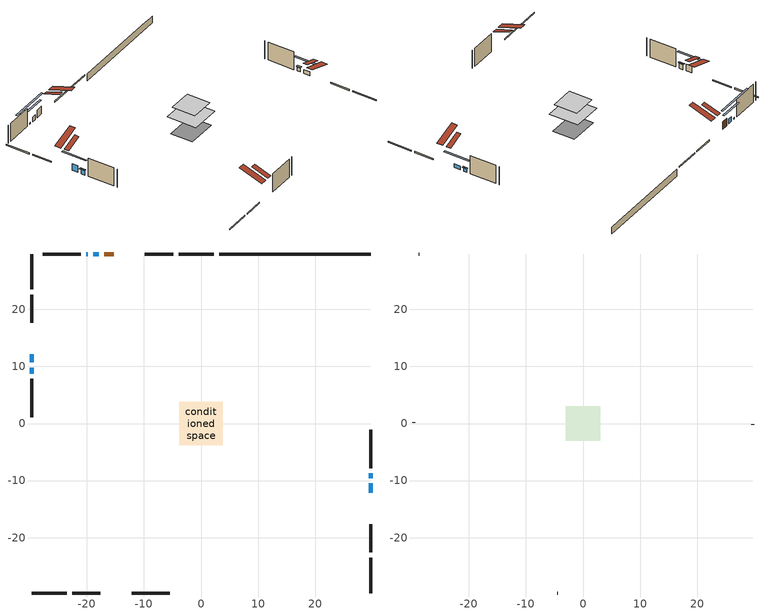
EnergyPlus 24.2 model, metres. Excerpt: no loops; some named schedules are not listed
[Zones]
conditioned space
 floor adiabatic (AdiabaticFloorConstruction): -3.77,-3.77 -3.77,3.77 3.77,3.77 3.77,-3.77 z2.75
 floor foundation (Slab1 construction): -3.81,-2.82 -3.81,2.82 3.81,2.82 3.81,-2.82 z-1.52
 wall outside (RimJoist1 construction): 2.24,29.69 -3.93,29.69 / -29.69,-29.69 -23.52,-29.69 / -29.69,29.69 -29.69,23.52 / 29.69,-29.69 29.69,-23.52 z0.31:0.61
 wall outside (RimJoist2 construction): -4.86,29.69 -9.83,29.69 / -22.59,-29.69 -17.61,-29.69 / -29.69,22.59 -29.69,17.61 / 29.69,-22.59 29.69,-17.61 z0.31:0.61
 wall outside (AdiabaticWallConstruction 1): -15.3,29.69 -16.96,29.69 z0.31:2.34
 wall outside (AdiabaticWallConstruction): 29.69,-12.15 29.69,-10.49 z0.31:1.34; -17.89,29.69 -18.91,29.69 z0.31:1.58; -29.69,12.15 -29.69,10.7 z0.31:2.12; 29.69,-9.56 29.69,-8.74 z0.31:1.33; -29.69,9.77 -29.69,8.75 z0.31:1.57; -19.83,29.69 -20.12,29.69 z0.31:0.67
 wall outside (Wall1 construction): -21.05,29.69 -27.75,29.69 / -12.15,-29.69 -5.45,-29.69 / -29.69,7.83 -29.69,1.13 / 29.69,-7.81 29.69,-1.11 z0.31:5.19
 wall foundation (FoundationWall1 construction): 3.17,29.69,-1.52 3.17,29.69,0.31 27.04,29.69,0.31 27.04,29.69,0.27 29.69,29.69,0.27 29.69,29.69,-1.52
 window (WindowConstruction): 29.69,-12.15 29.69,-10.49 z0.31:1.34
 window (WindowConstruction 1): -17.89,29.69 -18.91,29.69 z0.31:1.57
 window (WindowConstruction 2): -29.69,12.15 -29.69,10.7 z0.31:2.12
 window (WindowConstruction 3): 29.69,-9.56 29.69,-8.74 z0.31:1.33
 window (WindowConstruction 4): -29.69,9.77 -29.69,8.76 z0.31:1.57
 window (WindowConstruction 5): -19.84,29.69 -20.12,29.69 z0.31:0.66
 door (Door): -15.3,29.69 -16.96,29.69 z0.31:2.34
 ceiling adiabatic (AdiabaticFloorConstruction): 3.77,-3.77 3.77,3.77 -3.77,3.77 -3.77,-3.77 z2.75
 roof outside (Roof2 construction): -14.37,29.69,5.19 -14.37,25.46,6.6 -13.25,25.46,6.6 -13.25,29.69,5.19; -13.08,-29.69,5.19 -13.08,-25.46,6.6 -14.19,-25.46,6.6 -14.19,-29.69,5.19; -29.69,13.08,5.19 -25.46,13.08,6.6 -25.46,14.19,6.6 -29.69,14.19,5.19; 29.69,-13.08,5.19 25.46,-13.08,6.6 25.46,-14.19,6.6 29.69,-14.19,5.19
attic - vented
 floor to conditioned space (Floor1 construction Reversed): -3.04,-3.04 -3.04,3.04 3.04,3.04 3.04,-3.04 z5.19
 wall outside (Wall4 construction): -28.68,29.69 -28.76,29.69 / -4.52,-29.69 -4.44,-29.69 / -29.69,0.2 -29.69,0.12 / 29.69,-0.18 29.69,-0.1 z0.31:5.19
 roof outside (Roof1 construction): -12.32,29.69,5.19 -12.32,23.76,7.16 -10.76,23.76,7.16 -10.76,29.69,5.19; -15.12,-29.69,5.19 -15.12,-23.76,7.16 -16.69,-23.76,7.16 -16.69,-29.69,5.19; -29.69,15.12,5.19 -23.76,15.12,7.16 -23.76,16.69,7.16 -29.69,16.69,5.19; 29.69,-15.12,5.19 23.76,-15.12,7.16 23.76,-16.69,7.16 29.69,-16.69,5.19
shading: 29.69,-8 29.69,-14.64 30.1,-14.64 30.1,-8 z3.83; -21.4,29.69 -15.4,29.69 -15.4,30.1 -21.4,30.1 z4.07; -29.69,8.21 -29.69,14.64 -30.1,14.64 -30.1,8.21 z4.61; 29.69,-8.54 29.69,-9.76 30.1,-9.76 30.1,-8.54 z1.53; -29.69,8.55 -29.69,9.97 -30.1,9.97 -30.1,8.55 z1.77; -25.12,29.69 -14.84,29.69 -14.84,30.1 -25.12,30.1 z5.66
[Building]
Building 1: Terrain=Suburbs
[Site:Location]
Winnipeg Intl AP_MB: Latitude {deg}=49.91; Longitude {deg}=-97.24; Time Zone {hr}=-6; Elevation {m}=239; Keep Site Location Information=Yes
[Site:GroundTemperature:Shallow]
-2.46526, -5.11642, -5.32873, -4.07063, 0.979979, 6.00706, 10.3653, 13.1261, 13.3606, 11.1152, 6.8681, 1.99523
[Site:WaterMainsTemperature]
Calculation Method=Schedule; Temperature Schedule=mains temperature schedule
[Material] Roughness=Rough; Thermal Absorptance=0.9
Name | Thickness {m} | Conductivity {W/m-K} | Density {kg/m3} | Specific Heat {J/kg-K} | Solar Absorptance | Visible Absorptance
asphalt or fiberglass shingles | 0.00635 | 0.162714 | 1121.4 | 1465.45 | 0.84 | 0.84
ceiling loosefill ins | 0.0846667 | 0.0480833 | 16.02 | 1046.75 | 0.7 | 0.7
ceiling stud and cavity | 0.1397 | 0.0919318 | 65.682 | 1177.47 | 0.7 | 0.7
concrete 4.0 in. | 0.1016 | 1.803125 | 2242.8 | 837.4 | 0.7 | 0.7
concrete 8.0 in. | 0.2032 | 1.803125 | 2242.8 | 837.4 | 0.7 | 0.7
door material | 0.04445 | 0.0451087 | 512.64 | 1214.23 | 0.7 | 0.7
floor covering | 0.0127 | 0.0433444 | 54.468 | 1339.84 | 0.6 | 0.6
floor rigid ins; wall rigid ins | 0.512978 | 0.029427 | 32.04 | 1214.23 | 0.7 | 0.7
floor stud and cavity | 0.1397 | 1.75129 | 37.0049 | 1207.88 | 0.7 | 0.7
furniture material conditioned space 1 | 0.1524 | 0.115458 | 640.8 | 1214.23 | 0.6 | 0.6
gypsum board | 0.0127 | 0.160291 | 801 | 837.4 | 0.6 | 0.6
osb sheathing 0.5 in. | 0.0127 | 0.115458 | 512.64 | 1214.23 | 0.7 | 0.7
osb sheathing 0.75 in. | 0.01905 | 0.115458 | 512.64 | 1214.23 | 0.7 | 0.7
rim joist stud and cavity | 0.0508 | 0.177588 | 50.32683 | 1063.81 | 0.6 | 0.6
rim joist stud and cavity 1 | 0.0508 | 0.648972 | 50.32683 | 1063.81 | 0.6 | 0.6
roof stud and cavity | 0.2032 | 0.184409 | 78.34581 | 1123.46 | 0.7 | 0.7
wall stud and cavity | 0.1397 | 0.168807 | 139.0536 | 1170.24 | 0.7 | 0.7
wall stud and cavity 1 | 0.0889 | 6.1454 | 50.32683 | 1063.81 | 0.6 | 0.6
wall stud and cavity 2 | 0.0889 | 0.380278 | 52.3479 | 1209.89 | 0.7 | 0.7
wall stud and cavity 3 | 0.0889 | 0.391764 | 83.0341 | 1211.67 | 0.7 | 0.7
wood siding | 0.0254 | 0.102417 | 544.68 | 1172.36 | 0.4 | 0.4
wood siding 1 | 0.00254 | 0.102417 | 544.68 | 1172.36 | 0.4 | 0.4
wood siding 2; wood siding 3; wood siding 4 | 0.0254 | 0.102417 | 544.68 | 1172.36 | 0.7 | 0.7
[WindowMaterial:SimpleGlazingSystem]
Name | U-Factor {W/m2-K} | Solar Heat Gain Coefficient
WindowMaterial | 2.29164 | 0.57
WindowMaterial 1 | 2.23884 | 0.59
WindowMaterial 2 | 2.787898 | 0.69
WindowMaterial 3 | 2.29618 | 0.57
WindowMaterial 4 | 2.77711 | 0.66
WindowMaterial 5 | 4.37831 | 0.49
[Construction]
AdiabaticFloorConstruction: floor stud and cavity, floor rigid ins, osb sheathing 0.75 in., floor covering
AdiabaticWallConstruction: wood siding 3, wall rigid ins, wall stud and cavity 2, gypsum board
AdiabaticWallConstruction 1: wood siding 4, wall rigid ins, wall stud and cavity 2, gypsum board
Door: door material
Floor1 construction Reversed: gypsum board, ceiling stud and cavity, ceiling loosefill ins
FoundationWall1 construction: concrete 8.0 in.
furniture construction conditioned space 1: furniture material conditioned space 1
PartitionWallConstruction: gypsum board, wall stud and cavity 3, gypsum board
RimJoist1 construction: wood siding 2, rim joist stud and cavity
RimJoist2 construction: wood siding 2, rim joist stud and cavity 1
Roof1 construction: asphalt or fiberglass shingles
Roof2 construction: asphalt or fiberglass shingles, osb sheathing 0.75 in., roof stud and cavity, gypsum board
Slab1 construction: concrete 4.0 in.
Wall1 construction: wood siding, osb sheathing 0.5 in., wall stud and cavity, gypsum board
Wall4 construction: wood siding 1, wall stud and cavity 1
WindowConstruction: WindowMaterial
WindowConstruction 1: WindowMaterial 1
WindowConstruction 2: WindowMaterial 2
WindowConstruction 3: WindowMaterial 3
WindowConstruction 4: WindowMaterial 4
WindowConstruction 5: WindowMaterial 5
[Zone] Multiplier=1; Part of Total Floor Area=Yes
Name | Volume {m3}
attic - vented | 11.8955
conditioned space | 249.6
[Space]
Name | Zone | Volume {m3}
attic - vented 1 | attic - vented | 11.8955
conditioned space 1 | conditioned space | 249.6
[ZoneInfiltration:EffectiveLeakageArea]
infil attic - vented 1: Zone or Space=attic - vented 1; Schedule=Always On Discrete; Effective Air Leakage Area {cm2}=1235.67; Stack Coefficient=0.000476583; Wind Coefficient=1.47499e-05
[ZoneMixing]
whole house fan mix: Zone or Space=attic - vented; Schedule=Always On Continuous; Design Flow Rate Calculation Method=Flow/Zone; Design Flow Rate {m3/s}=0; Source Zone or Space=conditioned space
[SurfaceProperty:ExposedFoundationPerimeter]
Slab1: Exposed Perimeter Calculation Method=TotalExposedPerimeter; Total Exposed Perimeter {m}=26.519
[InternalMass] Zone or ZoneList=conditioned space; Space or SpaceList=conditioned space 1
Name | Construction | Surface Area {m2}
furniture mass conditioned space 1 | furniture construction conditioned space 1 | 39.9602
partition wall mass | PartitionWallConstruction | 99.9005
[Lights]
interior lighting: Zone or ZoneList or Space or SpaceList=conditioned space 1; Schedule=interior lighting schedule; Design Level Calculation Method=LightingLevel; Lighting Level {W}=343.2; Return Air Fraction=0; Fraction Radiant=0.6; Fraction Visible=0.2; Fraction Replaceable=1
[People]
occupants: Zone or ZoneList or Space or SpaceList=conditioned space 1; Number of People Schedule=occupants schedule; Number of People Calculation Method=People; Number of People=3; Fraction Radiant=0.314171; Sensible Heat Fraction=0.56303; Activity Level Schedule=occupants activity schedule; Carbon Dioxide Generation Rate {m3/s-W}=0; Enable ASHRAE 55 Comfort Warnings=No; Mean Radiant Temperature Calculation Type=EnclosureAveraged
[ElectricEquipment] Zone or ZoneList or Space or SpaceList=conditioned space 1; Design Level Calculation Method=EquipmentLevel
Name | Schedule | Design Level {W} | Fraction Latent | Fraction Radiant | Fraction Lost
clothes dryer | clothes dryer schedule | 140.772 | 0.015 | 0.081 | 0.85
clothes washer | clothes washer schedule | 32.1985 | 0.03 | 0.162 | 0.7
cooking range | cooking range schedule | 215.147 | 0.08 | 0.432 | 0.2
dishwasher | dishwasher schedule | 66.8632 | 0.3 | 0.18 | 0.4
fridge | fridge schedule | 72.9452 | 0 | 0.6 | 0
mech vent house fan | mech vent house fan schedule | 10 | 0 | 0 | 1
mech vent house fan cfis | mech vent house fan cfis schedule | 0 | 0 | 0 | 0
misc plug loads | misc plug loads schedule | 494.7 | 0.045 | 0.513 | 0.1
whole house fan | Always On Discrete | 0 | 0 | 0 | 1
[OtherEquipment] Zone or ZoneList or Space or SpaceList=conditioned space 1; Design Level Calculation Method=EquipmentLevel
Name | Fuel Type | Schedule | Design Level {W} | Fraction Latent | Fraction Radiant | Fraction Lost
clothes dryer 1 | Electricity | clothes dryer schedule | 0 | 0.015 | 0.081 | 0.85
cooking range 1 | Electricity | cooking range schedule | 0 | 0.08 | 0.432 | 0.2
general water use latent | None | general water use schedule | 62.594 | 1 | 0 | 0
general water use sensible | None | general water use schedule | -61.6891 | 0 | 0.6 | 0
mech vent house fan latent load | None | Always On Discrete | 0 | 1 | 0 | 0
mech vent house fan sensible load | None | Always On Discrete | 0 | 0 | 0 | 0
water heater energy adjustment1 | Electricity | Always On Discrete | 0.01 | 0 | 0 | 1
[ZoneInfiltration:DesignFlowRate] Zone or ZoneList or Space or SpaceList=conditioned space 1; Schedule=Always On Discrete; Design Flow Rate Calculation Method=Flow/Zone; Design Flow Rate {m3/s}=0
infil flow; natural vent flow; whole house fan flow
[Foundation:Kiva]
Foundation Kiva 1: Initial Indoor Air Temperature {C}=21; Wall Height Above Grade {m}=0.309982; Wall Depth Below Slab {m}=0.2032
[Foundation:Kiva:Settings]
Soil Conductivity {W/m-K}=0.849921; Soil Density {kg/m3}=1842.3; Soil Specific Heat {J/kg-K}=418.7; Ground Solar Absorptivity=0.9; Ground Thermal Absorptivity=0.9; Ground Surface Roughness {m}=0.03; Far-Field Width {m}=40; Deep-Ground Boundary Condition=ZeroFlux; Deep-Ground Depth {m}=40; Minimum Cell Dimension {m}=0.2; Maximum Cell Growth Coefficient=3; Simulation Timestep=Timestep
[Exterior:Lights]
exterior lighting: Schedule=exterior lighting schedule; Design Level {W}=75.6
[EnergyManagementSystem:GlobalVariable]
infil_program_Qfan
infil_program_Qinf
natural_vent_program_Qnv
natural_vent_program_Qwhf
[EnergyManagementSystem:Sensor]
Name | Output:Variable or Output:Meter Index Key | Output:Variable or Output:Meter
airflow_gain | infil flow | Infiltration Sensible Heat Gain Energy
airflow_gain_1 | natural vent flow | Infiltration Sensible Heat Gain Energy
airflow_gain_2 | whole house fan flow | Infiltration Sensible Heat Gain Energy
airflow_loss | infil flow | Infiltration Sensible Heat Loss Energy
airflow_loss_1 | natural vent flow | Infiltration Sensible Heat Loss Energy
airflow_loss_2 | whole house fan flow | Infiltration Sensible Heat Loss Energy
clg_load_cond |  | Cooling:EnergyTransfer:Zone:CONDITIONED SPACE
clg_sp_s; clg_sp_s_1 | cooling setpoint | Schedule Value
clothes_dryer_exhaust_0_sch_s | clothes dryer exhaust 0 schedule | Schedule Value
cool_season | cooling season schedule | Schedule Value
htg_load_cond |  | Heating:EnergyTransfer:Zone:CONDITIONED SPACE
htg_sp_s; htg_sp_s_1 | heating setpoint | Schedule Value
ig_ee_conv | clothes dryer | Electric Equipment Convective Heating Energy
ig_ee_conv_2 | cooking range | Electric Equipment Convective Heating Energy
ig_ee_conv_4 | fridge | Electric Equipment Convective Heating Energy
ig_ee_conv_5 | misc plug loads | Electric Equipment Convective Heating Energy
ig_ee_conv_6 | whole house fan | Electric Equipment Convective Heating Energy
ig_ee_rad | clothes dryer | Electric Equipment Radiant Heating Energy
ig_ee_rad_2 | cooking range | Electric Equipment Radiant Heating Energy
ig_ee_rad_4 | fridge | Electric Equipment Radiant Heating Energy
ig_ee_rad_5 | misc plug loads | Electric Equipment Radiant Heating Energy
ig_ee_rad_6 | whole house fan | Electric Equipment Radiant Heating Energy
ig_lgt_conv | interior lighting | Lights Convective Heating Energy
ig_lgt_rad | interior lighting | Lights Radiant Heating Energy
ig_lgt_vis | interior lighting | Lights Visible Radiation Heating Energy
ig_oe_conv | clothes dryer 1 | Other Equipment Convective Heating Energy
ig_oe_conv_1 | cooking range 1 | Other Equipment Convective Heating Energy
ig_oe_conv_2 | general water use latent | Other Equipment Convective Heating Energy
ig_oe_conv_3 | general water use sensible | Other Equipment Convective Heating Energy
ig_oe_conv_4 | water heater energy adjustment1 | Other Equipment Convective Heating Energy
ig_oe_rad | clothes dryer 1 | Other Equipment Radiant Heating Energy
ig_oe_rad_1 | cooking range 1 | Other Equipment Radiant Heating Energy
ig_oe_rad_2 | general water use latent | Other Equipment Radiant Heating Energy
ig_oe_rad_3 | general water use sensible | Other Equipment Radiant Heating Energy
ig_oe_rad_4 | water heater energy adjustment1 | Other Equipment Radiant Heating Energy
ig_ppl_conv | occupants | People Convective Heating Energy
ig_ppl_rad | occupants | People Radiant Heating Energy
im_conv | furniture mass conditioned space 1 | Surface Inside Face Convection Heat Gain Energy
im_conv_1 | partition wall mass | Surface Inside Face Convection Heat Gain Energy
im_ig | furniture mass conditioned space 1 | Surface Inside Face Internal Gains Radiation Heat Gain Energy
im_ig_1 | partition wall mass | Surface Inside Face Internal Gains Radiation Heat Gain Energy
im_lgt | furniture mass conditioned space 1 | Surface Inside Face Lights Radiation Heat Gain Energy
im_lgt_1 | partition wall mass | Surface Inside Face Lights Radiation Heat Gain Energy
im_sol | furniture mass conditioned space 1 | Surface Inside Face Solar Radiation Heat Gain Energy
im_sol_1 | partition wall mass | Surface Inside Face Solar Radiation Heat Gain Energy
im_surf | furniture mass conditioned space 1 | Surface Inside Face Net Surface Thermal Radiation Heat Gain Energy
im_surf_1 | partition wall mass | Surface Inside Face Net Surface Thermal Radiation Heat Gain Energy
mv_conv | mech vent house fan | Electric Equipment Convective Heating Energy
mv_conv_1 | mech vent house fan cfis | Electric Equipment Convective Heating Energy
mv_conv_2 | mech vent house fan latent load | Other Equipment Convective Heating Energy
mv_conv_3 | mech vent house fan sensible load | Other Equipment Convective Heating Energy
mv_rad | mech vent house fan | Electric Equipment Radiant Heating Energy
mv_rad_1 | mech vent house fan cfis | Electric Equipment Radiant Heating Energy
mv_rad_2 | mech vent house fan latent load | Other Equipment Radiant Heating Energy
mv_rad_3 | mech vent house fan sensible load | Other Equipment Radiant Heating Energy
natural_vent_s | natural vent schedule | Schedule Value
out_pb_s |  | Site Outdoor Air Barometric Pressure
out_wt_s |  | Site Outdoor Air Humidity Ratio
site_vw_s |  | Site Wind Speed
ss_back_out | Window1 | Surface Window Shortwave from Zone Back Out Window Heat Transfer Rate
ss_back_out_1 | Window3 | Surface Window Shortwave from Zone Back Out Window Heat Transfer Rate
ss_back_out_2 | Window4 | Surface Window Shortwave from Zone Back Out Window Heat Transfer Rate
ss_back_out_3 | Window5 | Surface Window Shortwave from Zone Back Out Window Heat Transfer Rate
ss_back_out_4 | Window6 | Surface Window Shortwave from Zone Back Out Window Heat Transfer Rate
ss_back_out_5 | Window7 | Surface Window Shortwave from Zone Back Out Window Heat Transfer Rate
ss_conv | Door1 | Surface Inside Face Convection Heat Gain Energy
ss_conv_1 | Window1 | Surface Inside Face Convection Heat Gain Energy
ss_conv_2 | Window3 | Surface Inside Face Convection Heat Gain Energy
ss_conv_3 | Window4 | Surface Inside Face Convection Heat Gain Energy
ss_conv_4 | Window5 | Surface Inside Face Convection Heat Gain Energy
ss_conv_5 | Window6 | Surface Inside Face Convection Heat Gain Energy
ss_conv_6 | Window7 | Surface Inside Face Convection Heat Gain Energy
ss_ig | Door1 | Surface Inside Face Internal Gains Radiation Heat Gain Energy
ss_ig_1 | Window1 | Surface Inside Face Internal Gains Radiation Heat Gain Energy
ss_ig_2 | Window3 | Surface Inside Face Internal Gains Radiation Heat Gain Energy
ss_ig_3 | Window4 | Surface Inside Face Internal Gains Radiation Heat Gain Energy
ss_ig_4 | Window5 | Surface Inside Face Internal Gains Radiation Heat Gain Energy
ss_ig_5 | Window6 | Surface Inside Face Internal Gains Radiation Heat Gain Energy
ss_ig_6 | Window7 | Surface Inside Face Internal Gains Radiation Heat Gain Energy
ss_lgt | Door1 | Surface Inside Face Lights Radiation Heat Gain Energy
ss_sol | Door1 | Surface Inside Face Solar Radiation Heat Gain Energy
ss_surf | Door1 | Surface Inside Face Net Surface Thermal Radiation Heat Gain Energy
ss_surf_1 | Window1 | Surface Inside Face Net Surface Thermal Radiation Heat Gain Energy
ss_surf_2 | Window3 | Surface Inside Face Net Surface Thermal Radiation Heat Gain Energy
ss_surf_3 | Window4 | Surface Inside Face Net Surface Thermal Radiation Heat Gain Energy
ss_surf_4 | Window5 | Surface Inside Face Net Surface Thermal Radiation Heat Gain Energy
ss_surf_5 | Window6 | Surface Inside Face Net Surface Thermal Radiation Heat Gain Energy
ss_surf_6 | Window7 | Surface Inside Face Net Surface Thermal Radiation Heat Gain Energy
ss_trans_in | Window1 | Surface Window Transmitted Solar Radiation Rate
ss_trans_in_1 | Window3 | Surface Window Transmitted Solar Radiation Rate
ss_trans_in_2 | Window4 | Surface Window Transmitted Solar Radiation Rate
ss_trans_in_3 | Window5 | Surface Window Transmitted Solar Radiation Rate
ss_trans_in_4 | Window6 | Surface Window Transmitted Solar Radiation Rate
ss_trans_in_5 | Window7 | Surface Window Transmitted Solar Radiation Rate
ss_trans_out | Window1 | Surface Inside Face Initial Transmitted Diffuse Transmitted Out Window Solar Radiation Rate
ss_trans_out_1 | Window3 | Surface Inside Face Initial Transmitted Diffuse Transmitted Out Window Solar Radiation Rate
ss_trans_out_2 | Window4 | Surface Inside Face Initial Transmitted Diffuse Transmitted Out Window Solar Radiation Rate
ss_trans_out_3 | Window5 | Surface Inside Face Initial Transmitted Diffuse Transmitted Out Window Solar Radiation Rate
ss_trans_out_4 | Window6 | Surface Inside Face Initial Transmitted Diffuse Transmitted Out Window Solar Radiation Rate
ss_trans_out_5 | Window7 | Surface Inside Face Initial Transmitted Diffuse Transmitted Out Window Solar Radiation Rate
s_conv | Floor1 | Surface Inside Face Convection Heat Gain Energy
s_conv_1 | FoundationWall1 | Surface Inside Face Convection Heat Gain Energy
s_conv_10 | RimJoist2:270 | Surface Inside Face Convection Heat Gain Energy
s_conv_11 | RimJoist2:90 | Surface Inside Face Convection Heat Gain Energy
s_conv_12 | Roof2:0 | Surface Inside Face Convection Heat Gain Energy
s_conv_13 | Roof2:180 | Surface Inside Face Convection Heat Gain Energy
s_conv_14 | Roof2:270 | Surface Inside Face Convection Heat Gain Energy
s_conv_15 | Roof2:90 | Surface Inside Face Convection Heat Gain Energy
s_conv_16 | Slab1 | Surface Inside Face Convection Heat Gain Energy
s_conv_17 | Wall1:0 | Surface Inside Face Convection Heat Gain Energy
s_conv_18 | Wall1:180 | Surface Inside Face Convection Heat Gain Energy
s_conv_19 | Wall1:270 | Surface Inside Face Convection Heat Gain Energy
s_conv_2 | inferred conditioned ceiling | Surface Inside Face Convection Heat Gain Energy
s_conv_20 | Wall1:90 | Surface Inside Face Convection Heat Gain Energy
s_conv_3 | inferred conditioned floor | Surface Inside Face Convection Heat Gain Energy
s_conv_4 | RimJoist1:0 | Surface Inside Face Convection Heat Gain Energy
s_conv_5 | RimJoist1:180 | Surface Inside Face Convection Heat Gain Energy
s_conv_6 | RimJoist1:270 | Surface Inside Face Convection Heat Gain Energy
s_conv_7 | RimJoist1:90 | Surface Inside Face Convection Heat Gain Energy
s_conv_8 | RimJoist2:0 | Surface Inside Face Convection Heat Gain Energy
s_conv_9 | RimJoist2:180 | Surface Inside Face Convection Heat Gain Energy
s_ig | Floor1 | Surface Inside Face Internal Gains Radiation Heat Gain Energy
s_ig_1 | FoundationWall1 | Surface Inside Face Internal Gains Radiation Heat Gain Energy
s_ig_10 | RimJoist2:270 | Surface Inside Face Internal Gains Radiation Heat Gain Energy
s_ig_11 | RimJoist2:90 | Surface Inside Face Internal Gains Radiation Heat Gain Energy
s_ig_12 | Roof2:0 | Surface Inside Face Internal Gains Radiation Heat Gain Energy
s_ig_13 | Roof2:180 | Surface Inside Face Internal Gains Radiation Heat Gain Energy
s_ig_14 | Roof2:270 | Surface Inside Face Internal Gains Radiation Heat Gain Energy
s_ig_15 | Roof2:90 | Surface Inside Face Internal Gains Radiation Heat Gain Energy
s_ig_16 | Slab1 | Surface Inside Face Internal Gains Radiation Heat Gain Energy
s_ig_17 | Wall1:0 | Surface Inside Face Internal Gains Radiation Heat Gain Energy
s_ig_18 | Wall1:180 | Surface Inside Face Internal Gains Radiation Heat Gain Energy
s_ig_19 | Wall1:270 | Surface Inside Face Internal Gains Radiation Heat Gain Energy
s_ig_2 | inferred conditioned ceiling | Surface Inside Face Internal Gains Radiation Heat Gain Energy
s_ig_20 | Wall1:90 | Surface Inside Face Internal Gains Radiation Heat Gain Energy
s_ig_3 | inferred conditioned floor | Surface Inside Face Internal Gains Radiation Heat Gain Energy
s_ig_4 | RimJoist1:0 | Surface Inside Face Internal Gains Radiation Heat Gain Energy
s_ig_5 | RimJoist1:180 | Surface Inside Face Internal Gains Radiation Heat Gain Energy
s_ig_6 | RimJoist1:270 | Surface Inside Face Internal Gains Radiation Heat Gain Energy
s_ig_7 | RimJoist1:90 | Surface Inside Face Internal Gains Radiation Heat Gain Energy
s_ig_8 | RimJoist2:0 | Surface Inside Face Internal Gains Radiation Heat Gain Energy
s_ig_9 | RimJoist2:180 | Surface Inside Face Internal Gains Radiation Heat Gain Energy
s_lgt | Floor1 | Surface Inside Face Lights Radiation Heat Gain Energy
s_lgt_1 | FoundationWall1 | Surface Inside Face Lights Radiation Heat Gain Energy
s_lgt_10 | RimJoist2:270 | Surface Inside Face Lights Radiation Heat Gain Energy
s_lgt_11 | RimJoist2:90 | Surface Inside Face Lights Radiation Heat Gain Energy
s_lgt_12 | Roof2:0 | Surface Inside Face Lights Radiation Heat Gain Energy
s_lgt_13 | Roof2:180 | Surface Inside Face Lights Radiation Heat Gain Energy
s_lgt_14 | Roof2:270 | Surface Inside Face Lights Radiation Heat Gain Energy
s_lgt_15 | Roof2:90 | Surface Inside Face Lights Radiation Heat Gain Energy
s_lgt_16 | Slab1 | Surface Inside Face Lights Radiation Heat Gain Energy
s_lgt_17 | Wall1:0 | Surface Inside Face Lights Radiation Heat Gain Energy
s_lgt_18 | Wall1:180 | Surface Inside Face Lights Radiation Heat Gain Energy
s_lgt_19 | Wall1:270 | Surface Inside Face Lights Radiation Heat Gain Energy
s_lgt_2 | inferred conditioned ceiling | Surface Inside Face Lights Radiation Heat Gain Energy
s_lgt_20 | Wall1:90 | Surface Inside Face Lights Radiation Heat Gain Energy
s_lgt_3 | inferred conditioned floor | Surface Inside Face Lights Radiation Heat Gain Energy
s_lgt_4 | RimJoist1:0 | Surface Inside Face Lights Radiation Heat Gain Energy
s_lgt_5 | RimJoist1:180 | Surface Inside Face Lights Radiation Heat Gain Energy
s_lgt_6 | RimJoist1:270 | Surface Inside Face Lights Radiation Heat Gain Energy
s_lgt_7 | RimJoist1:90 | Surface Inside Face Lights Radiation Heat Gain Energy
s_lgt_8 | RimJoist2:0 | Surface Inside Face Lights Radiation Heat Gain Energy
s_lgt_9 | RimJoist2:180 | Surface Inside Face Lights Radiation Heat Gain Energy
s_sol | Floor1 | Surface Inside Face Solar Radiation Heat Gain Energy
s_sol_1 | FoundationWall1 | Surface Inside Face Solar Radiation Heat Gain Energy
s_sol_10 | RimJoist2:270 | Surface Inside Face Solar Radiation Heat Gain Energy
s_sol_11 | RimJoist2:90 | Surface Inside Face Solar Radiation Heat Gain Energy
s_sol_12 | Roof2:0 | Surface Inside Face Solar Radiation Heat Gain Energy
s_sol_13 | Roof2:180 | Surface Inside Face Solar Radiation Heat Gain Energy
s_sol_14 | Roof2:270 | Surface Inside Face Solar Radiation Heat Gain Energy
s_sol_15 | Roof2:90 | Surface Inside Face Solar Radiation Heat Gain Energy
s_sol_16 | Slab1 | Surface Inside Face Solar Radiation Heat Gain Energy
s_sol_17 | Wall1:0 | Surface Inside Face Solar Radiation Heat Gain Energy
s_sol_18 | Wall1:180 | Surface Inside Face Solar Radiation Heat Gain Energy
s_sol_19 | Wall1:270 | Surface Inside Face Solar Radiation Heat Gain Energy
